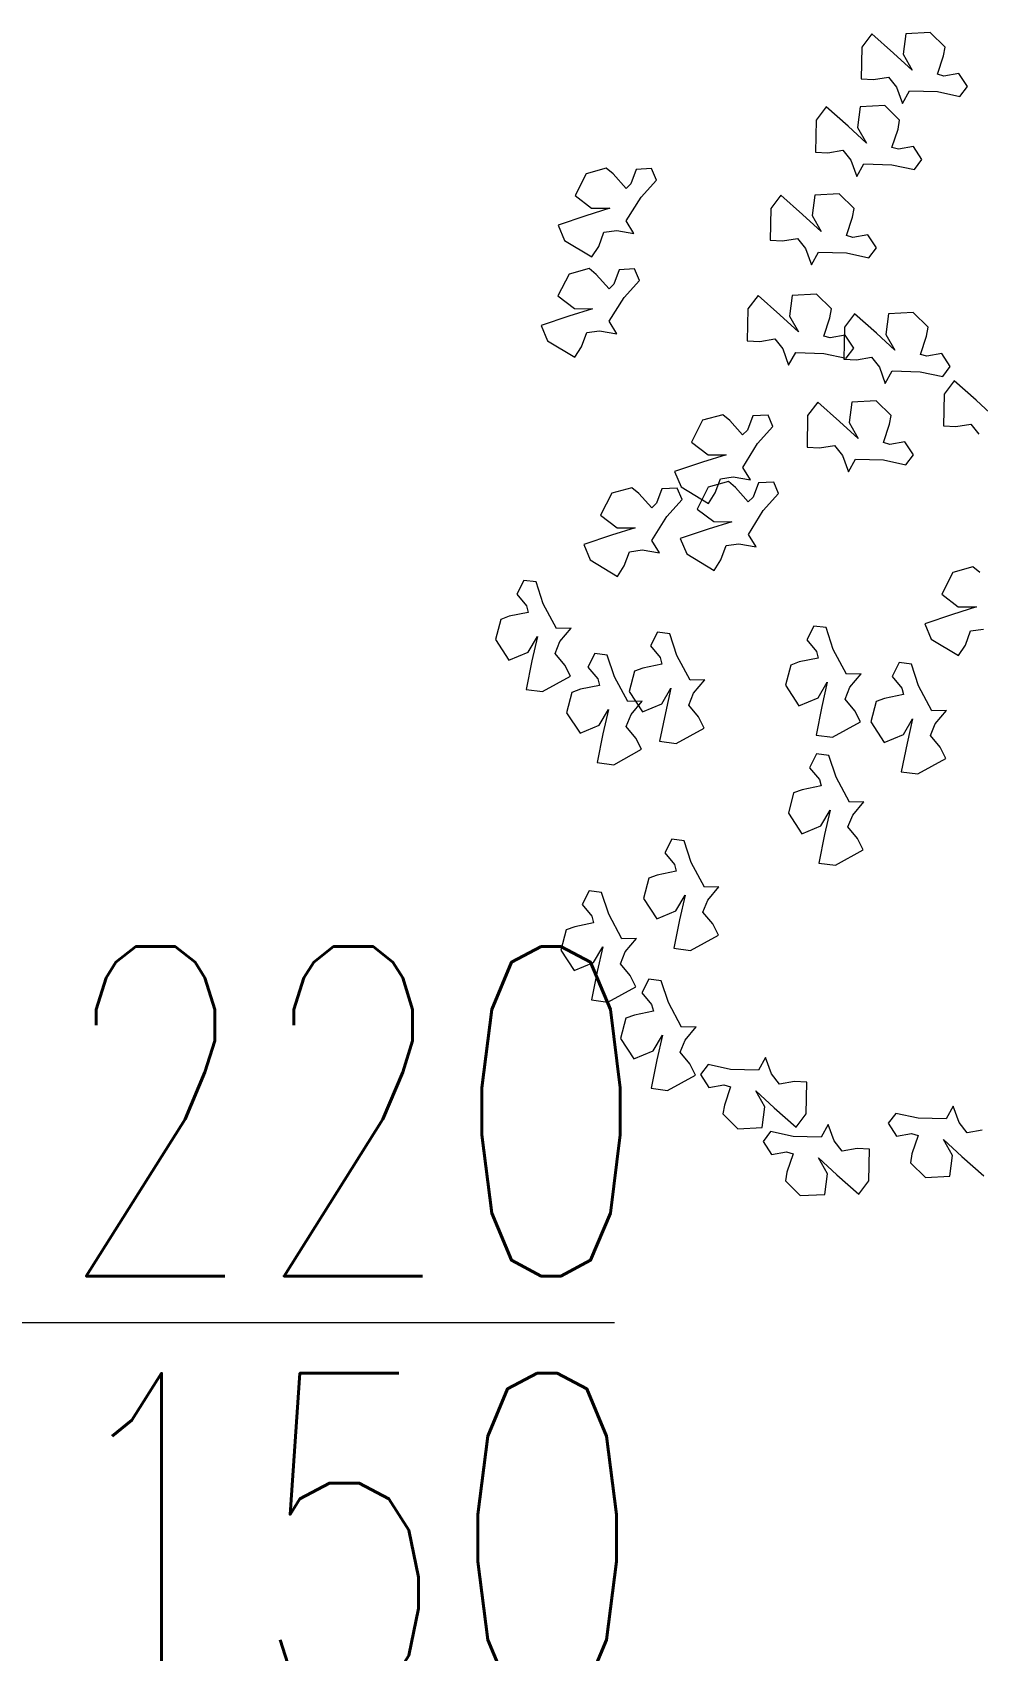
# Model space of a CAD drawing. Header units: millimetres. Extents: x 2016.56 to 2021.8, y 13721.83 to 13722.48.
# Drawn here: x 2017.7337 to 2017.73943, y 13722.05621 to 13722.06603 of the extents above; entities that cross this region are included whole.
import ezdxf

# ---------------------------------------------------------------- set-up
doc = ezdxf.new("R2010")
doc.units = ezdxf.units.MM
doc.layers.get('0').update_dxf_attribs({"lineweight": 20})
doc.layers.add('TEXT', color=7, linetype='Continuous', lineweight=20)
doc.styles.get("Standard").update_dxf_attribs({"font": 'txt.shx', "width": 0.7, "height": 11})

msp = doc.modelspace()

# ---------------------------------------------------------------- linework, layer by layer
for p, q in [((2017.7387919, 13722.0660246), (2017.7387309, 13722.0659441)), ((2017.738925, 13722.0659074), (2017.7387919, 13722.0660246)), ((2017.7389984, 13722.0660253), (2017.7389823, 13722.0659)), ((2017.7391469, 13722.0660333), (2017.7389984, 13722.0660253)), ((2017.7392372, 13722.0659441), (2017.7391469, 13722.0660333)), ((2017.7387309, 13722.0659441), (2017.738727, 13722.0657505)), ((2017.7390367, 13722.0658041), (2017.738925, 13722.0659074)), ((2017.7389823, 13722.0659), (2017.7390367, 13722.0658041)), ((2017.7391909, 13722.0657786), (2017.7392281, 13722.0658899)), ((2017.7392281, 13722.0658899), (2017.7392372, 13722.0659441)), ((2017.7392303, 13722.0657677), (2017.7391909, 13722.0657786)), ((2017.7393214, 13722.0657835), (2017.7392303, 13722.0657677)), ((2017.7393725, 13722.0657047), (2017.7393214, 13722.0657835)), ((2017.738727, 13722.0657505), (2017.7388026, 13722.0657463)), ((2017.7388026, 13722.0657463), (2017.7388937, 13722.0657621)), ((2017.7388937, 13722.0657621), (2017.7389418, 13722.0657005)), ((2017.7389418, 13722.0657005), (2017.7389779, 13722.0656015)), ((2017.7389779, 13722.0656015), (2017.7390205, 13722.0656788)), ((2017.7390205, 13722.0656788), (2017.7391906, 13722.0656733)), ((2017.7393269, 13722.0656446), (2017.7393725, 13722.0657047)), ((2017.7385156, 13722.0655808), (2017.7384546, 13722.0655004)), ((2017.7386487, 13722.0654636), (2017.7385156, 13722.0655808)), ((2017.7387221, 13722.0655816), (2017.7387059, 13722.0654563)), ((2017.7388705, 13722.0655896), (2017.7387221, 13722.0655816)), ((2017.7389609, 13722.0655004), (2017.7388705, 13722.0655896)), ((2017.7391906, 13722.0656733), (2017.7393269, 13722.0656446)), ((2017.7384546, 13722.0655004), (2017.7384506, 13722.0653068)), ((2017.7389518, 13722.0654462), (2017.7389609, 13722.0655004)), ((2017.7387604, 13722.0653604), (2017.7386487, 13722.0654636)), ((2017.7387059, 13722.0654563), (2017.7387604, 13722.0653604)), ((2017.7389146, 13722.0653349), (2017.7389518, 13722.0654462)), ((2017.7384506, 13722.0653068), (2017.7385263, 13722.0653026)), ((2017.7385263, 13722.0653026), (2017.7386174, 13722.0653184)), ((2017.7386174, 13722.0653184), (2017.7386655, 13722.0652568)), ((2017.738954, 13722.065324), (2017.7389146, 13722.0653349)), ((2017.7390451, 13722.0653398), (2017.738954, 13722.065324)), ((2017.7390962, 13722.065261), (2017.7390451, 13722.0653398)), ((2017.7371812, 13722.0652087), (2017.7370587, 13722.0651751)), ((2017.7372236, 13722.0651737), (2017.7371812, 13722.0652087)), ((2017.7373624, 13722.0652013), (2017.7373305, 13722.0651145)), ((2017.7374561, 13722.0652062), (2017.7373624, 13722.0652013)), ((2017.7374854, 13722.0651367), (2017.7374561, 13722.0652062)), ((2017.7386655, 13722.0652568), (2017.7387016, 13722.0651578)), ((2017.7387016, 13722.0651578), (2017.7387442, 13722.0652351)), ((2017.7387442, 13722.0652351), (2017.7389143, 13722.0652296)), ((2017.7389143, 13722.0652296), (2017.7390506, 13722.0652009)), ((2017.7390506, 13722.0652009), (2017.7390962, 13722.065261)), ((2017.7370587, 13722.0651751), (2017.7369914, 13722.0650426)), ((2017.7373014, 13722.0650859), (2017.7372236, 13722.0651737)), ((2017.7373305, 13722.0651145), (2017.7373014, 13722.0650859)), ((2017.7373924, 13722.065033), (2017.7374854, 13722.0651367)), ((2017.7369914, 13722.0650426), (2017.7370919, 13722.0649659)), ((2017.7373026, 13722.0648884), (2017.7373924, 13722.065033)), ((2017.7382397, 13722.0650451), (2017.7381787, 13722.0649646)), ((2017.7383727, 13722.0649279), (2017.7382397, 13722.0650451)), ((2017.7384461, 13722.0650458), (2017.73843, 13722.0649205)), ((2017.7385946, 13722.0650538), (2017.7384461, 13722.0650458)), ((2017.7386849, 13722.0649646), (2017.7385946, 13722.0650538)), ((2017.7370569, 13722.06492), (2017.7368889, 13722.0648633)), ((2017.7372021, 13722.0649651), (2017.7370569, 13722.06492)), ((2017.7370919, 13722.0649659), (2017.7372021, 13722.0649651)), ((2017.7381787, 13722.0649646), (2017.7381747, 13722.0647711)), ((2017.7384844, 13722.0648246), (2017.7383727, 13722.0649279)), ((2017.73843, 13722.0649205), (2017.7384844, 13722.0648246)), ((2017.7386387, 13722.0647991), (2017.7386758, 13722.0649104)), ((2017.7386758, 13722.0649104), (2017.7386849, 13722.0649646)), ((2017.7368889, 13722.0648633), (2017.736928, 13722.0647703)), ((2017.7371351, 13722.0647335), (2017.737167, 13722.0648203)), ((2017.737167, 13722.0648203), (2017.7372444, 13722.0648312)), ((2017.7372444, 13722.0648312), (2017.7373482, 13722.0648129)), ((2017.7373482, 13722.0648129), (2017.7373026, 13722.0648884)), ((2017.738678, 13722.0647882), (2017.7386387, 13722.0647991)), ((2017.7387691, 13722.064804), (2017.738678, 13722.0647882)), ((2017.7388202, 13722.0647252), (2017.7387691, 13722.064804)), ((2017.736928, 13722.0647703), (2017.7370937, 13722.0646701)), ((2017.7370937, 13722.0646701), (2017.7371351, 13722.0647335)), ((2017.7381747, 13722.0647711), (2017.7382503, 13722.0647669)), ((2017.7382503, 13722.0647669), (2017.7383414, 13722.0647826)), ((2017.7383414, 13722.0647826), (2017.7383896, 13722.064721)), ((2017.7383896, 13722.064721), (2017.7384256, 13722.064622)), ((2017.7384256, 13722.064622), (2017.7384682, 13722.0646993)), ((2017.7384682, 13722.0646993), (2017.7386384, 13722.0646938)), ((2017.7386384, 13722.0646938), (2017.7387746, 13722.0646651)), ((2017.7387746, 13722.0646651), (2017.7388202, 13722.0647252)), ((2017.7370775, 13722.0645991), (2017.736955, 13722.0645655)), ((2017.7371198, 13722.0645641), (2017.7370775, 13722.0645991)), ((2017.7373524, 13722.0645966), (2017.7372586, 13722.0645917)), ((2017.7373817, 13722.0645271), (2017.7373524, 13722.0645966)), ((2017.736955, 13722.0645655), (2017.7368877, 13722.064433)), ((2017.7371977, 13722.0644763), (2017.7371198, 13722.0645641)), ((2017.7372267, 13722.0645049), (2017.7371977, 13722.0644763)), ((2017.7372586, 13722.0645917), (2017.7372267, 13722.0645049)), ((2017.7372887, 13722.0644234), (2017.7373817, 13722.0645271)), ((2017.7368877, 13722.064433), (2017.7369882, 13722.0643563)), ((2017.7371989, 13722.0642788), (2017.7372887, 13722.0644234)), ((2017.7381019, 13722.0644351), (2017.7380409, 13722.0643546)), ((2017.7382349, 13722.0643179), (2017.7381019, 13722.0644351)), ((2017.7383084, 13722.0644358), (2017.7382922, 13722.0643105)), ((2017.7384568, 13722.0644438), (2017.7383084, 13722.0644358)), ((2017.7385472, 13722.0643546), (2017.7384568, 13722.0644438)), ((2017.7369532, 13722.0643104), (2017.7367851, 13722.0642537)), ((2017.7370984, 13722.0643555), (2017.7369532, 13722.0643104)), ((2017.7369882, 13722.0643563), (2017.7370984, 13722.0643555)), ((2017.7380409, 13722.0643546), (2017.7380369, 13722.0641611)), ((2017.7383466, 13722.0642146), (2017.7382349, 13722.0643179)), ((2017.7382922, 13722.0643105), (2017.7383466, 13722.0642146)), ((2017.7385009, 13722.0641891), (2017.738538, 13722.0643004)), ((2017.738538, 13722.0643004), (2017.7385472, 13722.0643546)), ((2017.7386882, 13722.0643239), (2017.7386272, 13722.0642435)), ((2017.7388213, 13722.0642067), (2017.7386882, 13722.0643239)), ((2017.7388947, 13722.0643247), (2017.7388785, 13722.0641994)), ((2017.7390432, 13722.0643327), (2017.7388947, 13722.0643247)), ((2017.7391335, 13722.0642435), (2017.7390432, 13722.0643327)), ((2017.7367851, 13722.0642537), (2017.7368243, 13722.0641607)), ((2017.7370314, 13722.0641239), (2017.7370633, 13722.0642107)), ((2017.7370633, 13722.0642107), (2017.7371407, 13722.0642216)), ((2017.7371407, 13722.0642216), (2017.7372445, 13722.0642033)), ((2017.7372445, 13722.0642033), (2017.7371989, 13722.0642788)), ((2017.7386272, 13722.0642435), (2017.7386233, 13722.0640499)), ((2017.738933, 13722.0641035), (2017.7388213, 13722.0642067)), ((2017.7391244, 13722.0641893), (2017.7391335, 13722.0642435)), ((2017.7368243, 13722.0641607), (2017.7369899, 13722.0640605)), ((2017.7369899, 13722.0640605), (2017.7370314, 13722.0641239)), ((2017.7380369, 13722.0641611), (2017.7381125, 13722.0641569)), ((2017.7381125, 13722.0641569), (2017.7382037, 13722.0641726)), ((2017.7382037, 13722.0641726), (2017.7382518, 13722.064111)), ((2017.7382518, 13722.064111), (2017.7382878, 13722.064012)), ((2017.7385402, 13722.0641782), (2017.7385009, 13722.0641891)), ((2017.7386313, 13722.064194), (2017.7385402, 13722.0641782)), ((2017.7386824, 13722.0641152), (2017.7386313, 13722.064194)), ((2017.7386368, 13722.0640551), (2017.7386824, 13722.0641152)), ((2017.7388785, 13722.0641994), (2017.738933, 13722.0641035)), ((2017.7390872, 13722.064078), (2017.7391244, 13722.0641893)), ((2017.7382878, 13722.064012), (2017.7383304, 13722.0640893)), ((2017.7383304, 13722.0640893), (2017.7385006, 13722.0640838)), ((2017.7385006, 13722.0640838), (2017.7386368, 13722.0640551)), ((2017.7386233, 13722.0640499), (2017.7386989, 13722.0640457)), ((2017.7386989, 13722.0640457), (2017.73879, 13722.0640615)), ((2017.73879, 13722.0640615), (2017.7388381, 13722.0639999)), ((2017.7391266, 13722.0640671), (2017.7390872, 13722.064078)), ((2017.7392177, 13722.0640829), (2017.7391266, 13722.0640671)), ((2017.7392688, 13722.0640041), (2017.7392177, 13722.0640829)), ((2017.7388381, 13722.0639999), (2017.7388742, 13722.0639009)), ((2017.7388742, 13722.0639009), (2017.7389168, 13722.0639782)), ((2017.7389168, 13722.0639782), (2017.7390869, 13722.0639726)), ((2017.7390869, 13722.0639726), (2017.7392232, 13722.063944)), ((2017.7392232, 13722.063944), (2017.7392688, 13722.0640041)), ((2017.739292, 13722.0639175), (2017.739231, 13722.0638371)), ((2017.739425, 13722.0638003), (2017.739292, 13722.0639175)), ((2017.739231, 13722.0638371), (2017.739227, 13722.0636435)), ((2017.7378883, 13722.0637117), (2017.7377658, 13722.0636781)), ((2017.7379307, 13722.0636767), (2017.7378883, 13722.0637117)), ((2017.7384641, 13722.0637882), (2017.7384031, 13722.0637077)), ((2017.7385972, 13722.063671), (2017.7384641, 13722.0637882)), ((2017.7386706, 13722.0637889), (2017.7386544, 13722.0636636)), ((2017.7388191, 13722.0637969), (2017.7386706, 13722.0637889)), ((2017.7389094, 13722.0637077), (2017.7388191, 13722.0637969)), ((2017.7395368, 13722.0636971), (2017.739425, 13722.0638003)), ((2017.7377658, 13722.0636781), (2017.7376985, 13722.0635455)), ((2017.7380085, 13722.0635889), (2017.7379307, 13722.0636767)), ((2017.7380376, 13722.0636175), (2017.7380085, 13722.0635889)), ((2017.7380695, 13722.0637043), (2017.7380376, 13722.0636175)), ((2017.7381632, 13722.0637092), (2017.7380695, 13722.0637043)), ((2017.7380995, 13722.063536), (2017.7381925, 13722.0636397)), ((2017.7381925, 13722.0636397), (2017.7381632, 13722.0637092)), ((2017.7384031, 13722.0637077), (2017.7383992, 13722.0635142)), ((2017.7387089, 13722.0635677), (2017.7385972, 13722.063671)), ((2017.7386544, 13722.0636636), (2017.7387089, 13722.0635677)), ((2017.7388631, 13722.0635422), (2017.7389003, 13722.0636535)), ((2017.7389003, 13722.0636535), (2017.7389094, 13722.0637077)), ((2017.739227, 13722.0636435), (2017.7393027, 13722.0636393)), ((2017.7393027, 13722.0636393), (2017.7393938, 13722.0636551)), ((2017.7393938, 13722.0636551), (2017.7394419, 13722.0635935)), ((2017.7376985, 13722.0635455), (2017.737799, 13722.0634689)), ((2017.7380097, 13722.0633914), (2017.7380995, 13722.063536)), ((2017.7384748, 13722.06351), (2017.7385659, 13722.0635257)), ((2017.7385659, 13722.0635257), (2017.738614, 13722.0634641)), ((2017.7389025, 13722.0635313), (2017.7388631, 13722.0635422)), ((2017.7389936, 13722.0635471), (2017.7389025, 13722.0635313)), ((2017.7390447, 13722.0634683), (2017.7389936, 13722.0635471)), ((2017.737764, 13722.063423), (2017.737596, 13722.0633663)), ((2017.7379092, 13722.0634681), (2017.737764, 13722.063423)), ((2017.737799, 13722.0634689), (2017.7379092, 13722.0634681)), ((2017.7383992, 13722.0635142), (2017.7384748, 13722.06351)), ((2017.738614, 13722.0634641), (2017.7386501, 13722.0633651)), ((2017.7386501, 13722.0633651), (2017.7386927, 13722.0634424)), ((2017.7386927, 13722.0634424), (2017.7388628, 13722.0634369)), ((2017.7388628, 13722.0634369), (2017.7389991, 13722.0634082)), ((2017.7389991, 13722.0634082), (2017.7390447, 13722.0634683)), ((2017.737596, 13722.0633663), (2017.7376352, 13722.0632733)), ((2017.7378422, 13722.0632365), (2017.7378741, 13722.0633233)), ((2017.7378741, 13722.0633233), (2017.7379515, 13722.0633341)), ((2017.7379515, 13722.0633341), (2017.7380553, 13722.0633159)), ((2017.7380553, 13722.0633159), (2017.7380097, 13722.0633914)), ((2017.7372139, 13722.0632348), (2017.7371466, 13722.0631022)), ((2017.7373364, 13722.0632684), (2017.7372139, 13722.0632348)), ((2017.7373788, 13722.0632334), (2017.7373364, 13722.0632684)), ((2017.7374566, 13722.0631456), (2017.7373788, 13722.0632334)), ((2017.7375176, 13722.063261), (2017.7374857, 13722.0631742)), ((2017.7376113, 13722.0632659), (2017.7375176, 13722.063261)), ((2017.7376406, 13722.0631963), (2017.7376113, 13722.0632659)), ((2017.7376352, 13722.0632733), (2017.7378008, 13722.0631731)), ((2017.7378003, 13722.0632717), (2017.737733, 13722.0631392)), ((2017.7379227, 13722.0633053), (2017.7378003, 13722.0632717)), ((2017.7378008, 13722.0631731), (2017.7378422, 13722.0632365)), ((2017.7379651, 13722.0632703), (2017.7379227, 13722.0633053)), ((2017.7380429, 13722.0631825), (2017.7379651, 13722.0632703)), ((2017.7381039, 13722.0632979), (2017.738072, 13722.0632111)), ((2017.7381977, 13722.0633028), (2017.7381039, 13722.0632979)), ((2017.738134, 13722.0631296), (2017.738227, 13722.0632333)), ((2017.738227, 13722.0632333), (2017.7381977, 13722.0633028)), ((2017.7374857, 13722.0631742), (2017.7374566, 13722.0631456)), ((2017.7375476, 13722.0630927), (2017.7376406, 13722.0631963)), ((2017.737733, 13722.0631392), (2017.7378335, 13722.0630625)), ((2017.738072, 13722.0632111), (2017.7380429, 13722.0631825)), ((2017.7380441, 13722.062985), (2017.738134, 13722.0631296)), ((2017.7371466, 13722.0631022), (2017.7372471, 13722.0630256)), ((2017.7373573, 13722.0630248), (2017.7372121, 13722.0629797)), ((2017.7372471, 13722.0630256), (2017.7373573, 13722.0630248)), ((2017.7374578, 13722.0629481), (2017.7375476, 13722.0630927)), ((2017.7379437, 13722.0630617), (2017.7377984, 13722.0630166)), ((2017.7378335, 13722.0630625), (2017.7379437, 13722.0630617)), ((2017.7372121, 13722.0629797), (2017.7370441, 13722.062923)), ((2017.7375034, 13722.0628726), (2017.7374578, 13722.0629481)), ((2017.7377984, 13722.0630166), (2017.7376304, 13722.0629599)), ((2017.7376304, 13722.0629599), (2017.7376696, 13722.0628669)), ((2017.7379086, 13722.0629169), (2017.737986, 13722.0629277)), ((2017.737986, 13722.0629277), (2017.7380898, 13722.0629095)), ((2017.7380898, 13722.0629095), (2017.7380441, 13722.062985)), ((2017.7370441, 13722.062923), (2017.7370832, 13722.06283)), ((2017.7370832, 13722.06283), (2017.7372489, 13722.0627298)), ((2017.7372903, 13722.0627932), (2017.7373222, 13722.06288)), ((2017.7373222, 13722.06288), (2017.7373996, 13722.0628908)), ((2017.7373996, 13722.0628908), (2017.7375034, 13722.0628726)), ((2017.7376696, 13722.0628669), (2017.7378352, 13722.0627667)), ((2017.7378352, 13722.0627667), (2017.7378767, 13722.0628301)), ((2017.7378767, 13722.0628301), (2017.7379086, 13722.0629169)), ((2017.7372489, 13722.0627298), (2017.7372903, 13722.0627932)), ((2017.7392838, 13722.0627542), (2017.7392165, 13722.0626216)), ((2017.7394062, 13722.0627878), (2017.7392838, 13722.0627542)), ((2017.7394486, 13722.0627528), (2017.7394062, 13722.0627878)), ((2017.7366809, 13722.0627057), (2017.7366382, 13722.0626221)), ((2017.7367557, 13722.0626963), (2017.7366809, 13722.0627057)), ((2017.736799, 13722.062564), (2017.7367557, 13722.0626963)), ((2017.7366382, 13722.0626221), (2017.7366974, 13722.0625511)), ((2017.7366974, 13722.0625511), (2017.7367077, 13722.0625116)), ((2017.7368793, 13722.0624139), (2017.736799, 13722.062564)), ((2017.7392165, 13722.0626216), (2017.7393169, 13722.0625449)), ((2017.7394272, 13722.0625442), (2017.7392819, 13722.062499)), ((2017.7393169, 13722.0625449), (2017.7394272, 13722.0625442)), ((2017.7365412, 13722.0624689), (2017.7365091, 13722.062346)), ((2017.7365927, 13722.0624881), (2017.7365412, 13722.0624689)), ((2017.7367077, 13722.0625116), (2017.7365927, 13722.0624881)), ((2017.7392819, 13722.062499), (2017.7391139, 13722.0624424)), ((2017.7391139, 13722.0624424), (2017.7391531, 13722.0623494)), ((2017.7365091, 13722.062346), (2017.7365903, 13722.0622215)), ((2017.7367069, 13722.0622701), (2017.7367627, 13722.0623652)), ((2017.7367627, 13722.0623652), (2017.7367291, 13722.0622168)), ((2017.7369676, 13722.0624156), (2017.7368793, 13722.0624139)), ((2017.7368998, 13722.0623349), (2017.7369676, 13722.0624156)), ((2017.7374917, 13722.0623914), (2017.7374491, 13722.0623078)), ((2017.7375666, 13722.062382), (2017.7374917, 13722.0623914)), ((2017.7376099, 13722.0622496), (2017.7375666, 13722.062382)), ((2017.7384407, 13722.0624283), (2017.738398, 13722.0623447)), ((2017.738398, 13722.0623447), (2017.7384573, 13722.0622736)), ((2017.7385156, 13722.0624189), (2017.7384407, 13722.0624283)), ((2017.7385589, 13722.0622865), (2017.7385156, 13722.0624189)), ((2017.7391531, 13722.0623494), (2017.7393187, 13722.0622491)), ((2017.7393602, 13722.0623126), (2017.7393921, 13722.0623993)), ((2017.7393921, 13722.0623993), (2017.7394695, 13722.0624102)), ((2017.7365903, 13722.0622215), (2017.7367069, 13722.0622701)), ((2017.7368706, 13722.0622624), (2017.7368998, 13722.0623349)), ((2017.7369298, 13722.0621914), (2017.7368706, 13722.0622624)), ((2017.7371124, 13722.062262), (2017.7370698, 13722.0621784)), ((2017.7371873, 13722.0622526), (2017.7371124, 13722.062262)), ((2017.7372306, 13722.0621202), (2017.7371873, 13722.0622526)), ((2017.7374491, 13722.0623078), (2017.7375083, 13722.0622367)), ((2017.7376902, 13722.0620995), (2017.7376099, 13722.0622496)), ((2017.7384573, 13722.0622736), (2017.7384675, 13722.0622341)), ((2017.7386392, 13722.0621364), (2017.7385589, 13722.0622865)), ((2017.7393187, 13722.0622491), (2017.7393602, 13722.0623126)), ((2017.7367291, 13722.0622168), (2017.7366942, 13722.062043)), ((2017.736964, 13722.0621238), (2017.7369298, 13722.0621914)), ((2017.7370698, 13722.0621784), (2017.737129, 13722.0621073)), ((2017.737352, 13722.0621545), (2017.7373199, 13722.0620317)), ((2017.7374036, 13722.0621737), (2017.737352, 13722.0621545)), ((2017.7375185, 13722.0621972), (2017.7374036, 13722.0621737)), ((2017.7375083, 13722.0622367), (2017.7375185, 13722.0621972)), ((2017.738301, 13722.0621915), (2017.7382689, 13722.0620686)), ((2017.7383526, 13722.0622106), (2017.738301, 13722.0621915)), ((2017.7384675, 13722.0622341), (2017.7383526, 13722.0622106)), ((2017.7389582, 13722.0622064), (2017.7389155, 13722.0621228)), ((2017.739033, 13722.062197), (2017.7389582, 13722.0622064)), ((2017.7390763, 13722.0620647), (2017.739033, 13722.062197)), ((2017.7366942, 13722.062043), (2017.7367944, 13722.0620304)), ((2017.7367944, 13722.0620304), (2017.736964, 13722.0621238)), ((2017.7370243, 13722.0620444), (2017.7369727, 13722.0620252)), ((2017.7371392, 13722.0620678), (2017.7370243, 13722.0620444)), ((2017.737129, 13722.0621073), (2017.7371392, 13722.0620678)), ((2017.7373109, 13722.0619701), (2017.7372306, 13722.0621202)), ((2017.7375177, 13722.0619558), (2017.7375735, 13722.0620509)), ((2017.7375735, 13722.0620509), (2017.73754, 13722.0619025)), ((2017.7377784, 13722.0621013), (2017.7376902, 13722.0620995)), ((2017.7377107, 13722.0620205), (2017.7377784, 13722.0621013)), ((2017.7382689, 13722.0620686), (2017.7383501, 13722.061944)), ((2017.7384667, 13722.0619927), (2017.7385225, 13722.0620878)), ((2017.7385225, 13722.0620878), (2017.738489, 13722.0619394)), ((2017.7386304, 13722.061985), (2017.7386597, 13722.0620574)), ((2017.7387274, 13722.0621382), (2017.7386392, 13722.0621364)), ((2017.7386597, 13722.0620574), (2017.7387274, 13722.0621382)), ((2017.7389155, 13722.0621228), (2017.7389747, 13722.0620518)), ((2017.7389747, 13722.0620518), (2017.738985, 13722.0620123)), ((2017.7391566, 13722.0619146), (2017.7390763, 13722.0620647)), ((2017.7369727, 13722.0620252), (2017.7369406, 13722.0619023)), ((2017.7373991, 13722.0619719), (2017.7373109, 13722.0619701)), ((2017.7373199, 13722.0620317), (2017.7374011, 13722.0619071)), ((2017.7373314, 13722.0618911), (2017.7373991, 13722.0619719)), ((2017.7374011, 13722.0619071), (2017.7375177, 13722.0619558)), ((2017.7376814, 13722.0619481), (2017.7377107, 13722.0620205)), ((2017.7377406, 13722.061877), (2017.7376814, 13722.0619481)), ((2017.7383501, 13722.061944), (2017.7384667, 13722.0619927)), ((2017.7386896, 13722.0619139), (2017.7386304, 13722.061985)), ((2017.7388185, 13722.0619696), (2017.7387864, 13722.0618467)), ((2017.73887, 13722.0619888), (2017.7388185, 13722.0619696)), ((2017.738985, 13722.0620123), (2017.73887, 13722.0619888)), ((2017.7369406, 13722.0619023), (2017.7370218, 13722.0617777)), ((2017.7371384, 13722.0618264), (2017.7371942, 13722.0619215)), ((2017.7371942, 13722.0619215), (2017.7371607, 13722.0617731)), ((2017.7373021, 13722.0618187), (2017.7373314, 13722.0618911)), ((2017.73754, 13722.0619025), (2017.737505, 13722.0617287)), ((2017.7377748, 13722.0618094), (2017.7377406, 13722.061877)), ((2017.738489, 13722.0619394), (2017.738454, 13722.0617656)), ((2017.7385542, 13722.061753), (2017.7387238, 13722.0618463)), ((2017.7387238, 13722.0618463), (2017.7386896, 13722.0619139)), ((2017.7387864, 13722.0618467), (2017.7388676, 13722.0617222)), ((2017.7389842, 13722.0617708), (2017.73904, 13722.0618659)), ((2017.73904, 13722.0618659), (2017.7390064, 13722.0617176)), ((2017.7392449, 13722.0619163), (2017.7391566, 13722.0619146)), ((2017.7391771, 13722.0618356), (2017.7392449, 13722.0619163)), ((2017.7370218, 13722.0617777), (2017.7371384, 13722.0618264)), ((2017.7371607, 13722.0617731), (2017.7371257, 13722.0615993)), ((2017.7373613, 13722.0617477), (2017.7373021, 13722.0618187)), ((2017.7373955, 13722.06168), (2017.7373613, 13722.0617477)), ((2017.7376052, 13722.0617161), (2017.7377748, 13722.0618094)), ((2017.738454, 13722.0617656), (2017.7385542, 13722.061753)), ((2017.7388676, 13722.0617222), (2017.7389842, 13722.0617708)), ((2017.7391478, 13722.0617631), (2017.7391771, 13722.0618356)), ((2017.7392071, 13722.0616921), (2017.7391478, 13722.0617631)), ((2017.7372259, 13722.0615867), (2017.7373955, 13722.06168)), ((2017.737505, 13722.0617287), (2017.7376052, 13722.0617161)), ((2017.7384577, 13722.061652), (2017.7384151, 13722.0615684)), ((2017.7385326, 13722.0616426), (2017.7384577, 13722.061652)), ((2017.7390064, 13722.0617176), (2017.7389715, 13722.0615437)), ((2017.7392412, 13722.0616245), (2017.7392071, 13722.0616921)), ((2017.7371257, 13722.0615993), (2017.7372259, 13722.0615867)), ((2017.7384151, 13722.0615684), (2017.7384743, 13722.0614973)), ((2017.7385759, 13722.0615102), (2017.7385326, 13722.0616426)), ((2017.7390716, 13722.0615312), (2017.7392412, 13722.0616245)), ((2017.7384846, 13722.0614578), (2017.7383696, 13722.0614344)), ((2017.7384743, 13722.0614973), (2017.7384846, 13722.0614578)), ((2017.7386562, 13722.0613601), (2017.7385759, 13722.0615102)), ((2017.7389715, 13722.0615437), (2017.7390716, 13722.0615312)), ((2017.7383181, 13722.0614152), (2017.738286, 13722.0612923)), ((2017.7383696, 13722.0614344), (2017.7383181, 13722.0614152)), ((2017.7387444, 13722.0613619), (2017.7386562, 13722.0613601)), ((2017.7386767, 13722.0612811), (2017.7387444, 13722.0613619)), ((2017.738286, 13722.0612923), (2017.7383671, 13722.0611678)), ((2017.7384838, 13722.0612164), (2017.7385395, 13722.0613115)), ((2017.7385395, 13722.0613115), (2017.738506, 13722.0611631)), ((2017.7386474, 13722.0612087), (2017.7386767, 13722.0612811)), ((2017.7383671, 13722.0611678), (2017.7384838, 13722.0612164)), ((2017.738506, 13722.0611631), (2017.738471, 13722.0609893)), ((2017.7387066, 13722.0611377), (2017.7386474, 13722.0612087)), ((2017.737578, 13722.0611345), (2017.7375354, 13722.0610509)), ((2017.7376529, 13722.0611251), (2017.737578, 13722.0611345)), ((2017.7376962, 13722.0609927), (2017.7376529, 13722.0611251)), ((2017.7385712, 13722.0609767), (2017.7387408, 13722.06107)), ((2017.7387408, 13722.06107), (2017.7387066, 13722.0611377)), ((2017.7375354, 13722.0610509), (2017.7375946, 13722.0609798)), ((2017.7375946, 13722.0609798), (2017.7376048, 13722.0609403)), ((2017.7377765, 13722.0608426), (2017.7376962, 13722.0609927)), ((2017.738471, 13722.0609893), (2017.7385712, 13722.0609767)), ((2017.7374384, 13722.0608976), (2017.7374062, 13722.0607748)), ((2017.7374899, 13722.0609168), (2017.7374384, 13722.0608976)), ((2017.7376048, 13722.0609403), (2017.7374899, 13722.0609168)), ((2017.7370776, 13722.0608205), (2017.7370349, 13722.0607369)), ((2017.7371525, 13722.0608111), (2017.7370776, 13722.0608205)), ((2017.7371958, 13722.0606788), (2017.7371525, 13722.0608111)), ((2017.7374062, 13722.0607748), (2017.7374874, 13722.0606502)), ((2017.737604, 13722.0606989), (2017.7376598, 13722.060794)), ((2017.7376598, 13722.060794), (2017.7376263, 13722.0606456)), ((2017.7377677, 13722.0606912), (2017.737797, 13722.0607636)), ((2017.7378647, 13722.0608444), (2017.7377765, 13722.0608426)), ((2017.737797, 13722.0607636), (2017.7378647, 13722.0608444)), ((2017.7370349, 13722.0607369), (2017.7370941, 13722.0606659)), ((2017.7370941, 13722.0606659), (2017.7371044, 13722.0606264)), ((2017.737276, 13722.0605287), (2017.7371958, 13722.0606788)), ((2017.7374874, 13722.0606502), (2017.737604, 13722.0606989)), ((2017.7378269, 13722.0606201), (2017.7377677, 13722.0606912)), ((2017.7369379, 13722.0605837), (2017.7369058, 13722.0604609)), ((2017.7369894, 13722.0606029), (2017.7369379, 13722.0605837)), ((2017.7371044, 13722.0606264), (2017.7369894, 13722.0606029)), ((2017.7376263, 13722.0606456), (2017.7375913, 13722.0604718)), ((2017.7378611, 13722.0605525), (2017.7378269, 13722.0606201)), ((2017.7371036, 13722.060385), (2017.7371594, 13722.06048)), ((2017.7371594, 13722.06048), (2017.7371259, 13722.0603317)), ((2017.7373643, 13722.0605304), (2017.737276, 13722.0605287)), ((2017.7372966, 13722.0604497), (2017.7373643, 13722.0605304)), ((2017.7375913, 13722.0604718), (2017.7376915, 13722.0604592)), ((2017.7376915, 13722.0604592), (2017.7378611, 13722.0605525)), ((2017.7369058, 13722.0604609), (2017.736987, 13722.0603363)), ((2017.736987, 13722.0603363), (2017.7371036, 13722.060385)), ((2017.7372673, 13722.0603772), (2017.7372966, 13722.0604497)), ((2017.7373265, 13722.0603062), (2017.7372673, 13722.0603772)), ((2017.7371259, 13722.0603317), (2017.7370909, 13722.0601579)), ((2017.7373607, 13722.0602386), (2017.7373265, 13722.0603062)), ((2017.7374399, 13722.0602844), (2017.7373972, 13722.0602007)), ((2017.7375147, 13722.060275), (2017.7374399, 13722.0602844)), ((2017.737558, 13722.0601426), (2017.7375147, 13722.060275)), ((2017.7371911, 13722.0601453), (2017.7373607, 13722.0602386)), ((2017.7373972, 13722.0602007), (2017.7374564, 13722.0601297)), ((2017.7370909, 13722.0601579), (2017.7371911, 13722.0601453)), ((2017.7374667, 13722.0600902), (2017.7373517, 13722.0600667)), ((2017.7374564, 13722.0601297), (2017.7374667, 13722.0600902)), ((2017.7376383, 13722.0599925), (2017.737558, 13722.0601426)), ((2017.7373002, 13722.0600475), (2017.7372681, 13722.0599247)), ((2017.7373517, 13722.0600667), (2017.7373002, 13722.0600475)), ((2017.7377265, 13722.0599943), (2017.7376383, 13722.0599925)), ((2017.7376588, 13722.0599135), (2017.7377265, 13722.0599943)), ((2017.7372681, 13722.0599247), (2017.7373492, 13722.0598001)), ((2017.7374659, 13722.0598488), (2017.7375217, 13722.0599439)), ((2017.7375217, 13722.0599439), (2017.7374881, 13722.0597955)), ((2017.7376295, 13722.0598411), (2017.7376588, 13722.0599135)), ((2017.7373492, 13722.0598001), (2017.7374659, 13722.0598488)), ((2017.7374881, 13722.0597955), (2017.7374531, 13722.0596217)), ((2017.7376887, 13722.05977), (2017.7376295, 13722.0598411)), ((2017.7381477, 13722.0598084), (2017.7381051, 13722.0597311)), ((2017.7381838, 13722.0597094), (2017.7381477, 13722.0598084)), ((2017.7375533, 13722.0596091), (2017.7377229, 13722.0597024)), ((2017.7377229, 13722.0597024), (2017.7376887, 13722.05977)), ((2017.7377987, 13722.0597653), (2017.7377531, 13722.0597052)), ((2017.7377531, 13722.0597052), (2017.7378042, 13722.0596264)), ((2017.737935, 13722.0597366), (2017.7377987, 13722.0597653)), ((2017.7381051, 13722.0597311), (2017.737935, 13722.0597366)), ((2017.7382319, 13722.0596478), (2017.7381838, 13722.0597094)), ((2017.7374531, 13722.0596217), (2017.7375533, 13722.0596091)), ((2017.7378042, 13722.0596264), (2017.7378953, 13722.0596422)), ((2017.7378953, 13722.0596422), (2017.7379347, 13722.0596313)), ((2017.7379347, 13722.0596313), (2017.7378975, 13722.05952)), ((2017.7380889, 13722.0596058), (2017.7382006, 13722.0595025)), ((2017.7381434, 13722.0595099), (2017.7380889, 13722.0596058)), ((2017.738323, 13722.0596635), (2017.7382319, 13722.0596478)), ((2017.7383987, 13722.0596593), (2017.738323, 13722.0596635)), ((2017.7383947, 13722.0594658), (2017.7383987, 13722.0596593)), ((2017.7378975, 13722.05952), (2017.7378884, 13722.0594658)), ((2017.7381272, 13722.0593846), (2017.7381434, 13722.0595099)), ((2017.7382006, 13722.0595025), (2017.7383337, 13722.0593853)), ((2017.7392864, 13722.0595127), (2017.7392438, 13722.0594354)), ((2017.7393224, 13722.0594137), (2017.7392864, 13722.0595127)), ((2017.7378884, 13722.0594658), (2017.7379788, 13722.0593766)), ((2017.7383337, 13722.0593853), (2017.7383947, 13722.0594658)), ((2017.7385274, 13722.0594016), (2017.7384848, 13722.0593243)), ((2017.7385635, 13722.0593026), (2017.7385274, 13722.0594016)), ((2017.7389374, 13722.0594696), (2017.7388918, 13722.0594095)), ((2017.7388918, 13722.0594095), (2017.7389429, 13722.0593308)), ((2017.7390736, 13722.059441), (2017.7389374, 13722.0594696)), ((2017.7392438, 13722.0594354), (2017.7390736, 13722.059441)), ((2017.7393705, 13722.0593521), (2017.7393224, 13722.0594137)), ((2017.7379788, 13722.0593766), (2017.7381272, 13722.0593846)), ((2017.7381784, 13722.0593585), (2017.7381328, 13722.0592984)), ((2017.7381328, 13722.0592984), (2017.7381839, 13722.0592196)), ((2017.7383147, 13722.0593298), (2017.7381784, 13722.0593585)), ((2017.7384848, 13722.0593243), (2017.7383147, 13722.0593298)), ((2017.7386116, 13722.059241), (2017.7385635, 13722.0593026)), ((2017.7389429, 13722.0593308), (2017.739034, 13722.0593465)), ((2017.739034, 13722.0593465), (2017.7390733, 13722.0593356)), ((2017.7390733, 13722.0593356), (2017.7390362, 13722.0592243)), ((2017.7392276, 13722.0593101), (2017.7393393, 13722.0592069)), ((2017.739282, 13722.0592143), (2017.7392276, 13722.0593101)), ((2017.7394617, 13722.0593679), (2017.7393705, 13722.0593521)), ((2017.7381839, 13722.0592196), (2017.738275, 13722.0592354)), ((2017.738275, 13722.0592354), (2017.7383144, 13722.0592245)), ((2017.7383144, 13722.0592245), (2017.7382772, 13722.0591132)), ((2017.7384686, 13722.059199), (2017.7385803, 13722.0590957)), ((2017.7385231, 13722.0591031), (2017.7384686, 13722.059199)), ((2017.7387027, 13722.0592567), (2017.7386116, 13722.059241)), ((2017.7387783, 13722.0592525), (2017.7387027, 13722.0592567)), ((2017.7387744, 13722.059059), (2017.7387783, 13722.0592525)), ((2017.7390362, 13722.0592243), (2017.739027, 13722.0591701)), ((2017.7392658, 13722.0590889), (2017.739282, 13722.0592143)), ((2017.7393393, 13722.0592069), (2017.7394723, 13722.0590897)), ((2017.7382772, 13722.0591132), (2017.7382681, 13722.059059)), ((2017.7385069, 13722.0589778), (2017.7385231, 13722.0591031)), ((2017.7385803, 13722.0590957), (2017.7387134, 13722.0589785)), ((2017.739027, 13722.0591701), (2017.7391174, 13722.0590809)), ((2017.7382681, 13722.059059), (2017.7383584, 13722.0589698)), ((2017.7387134, 13722.0589785), (2017.7387744, 13722.059059)), ((2017.7391174, 13722.0590809), (2017.7392658, 13722.0590889)), ((2017.7383584, 13722.0589698), (2017.7385069, 13722.0589778))]:
    msp.add_line(p, q)
at = {"layer": 'TEXT'}
msp.add_line((2017.7372319, 13722.0581985), (2017.7299431, 13722.0581985), dxfattribs=at)

# ---------------------------------------------------------------- texts
at = {"layer": 'TEXT', "width": 0.7}
for s, p in [('220', (2017.7338457, 13722.058482)), ('150', (2017.7338222, 13722.0558914))]:
    msp.add_text(s, height=0.002, dxfattribs=at).set_placement(p)

doc.saveas('drawing.dxf')
